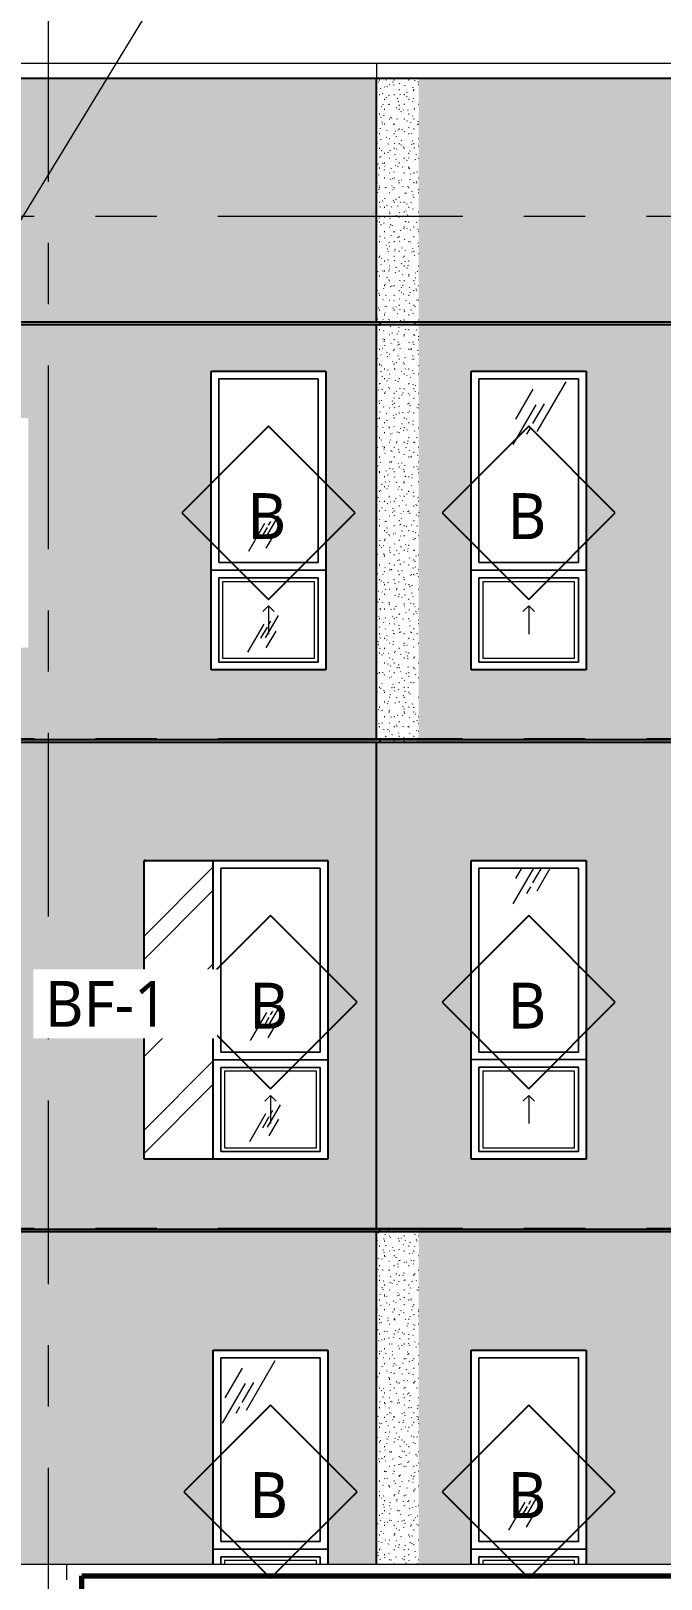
# Model space of a CAD drawing. Header units: inches. Extents: x 6 to 15224, y -733 to 6300.
# Drawn here: x 1717.6 to 1882.3, y 5640.9 to 6045.4 of the extents above; entities that cross this region are included whole.
import ezdxf

# ---------------------------------------------------------------- set-up
doc = ezdxf.new("R2010")
doc.units = ezdxf.units.IN
doc.header["$MEASUREMENT"] = 0
for name, pattern in [('Center 1_2_', [112, 64, -16, 16, -16]), ('Center 3_8_', [96, 48, -16, 16, -16]), ('Hidden 3_16_', [36, 24, -12])]:
    doc.linetypes.add(name, pattern=pattern)
for name, color, linetype, lineweight in [('A-DETL', 90, 'Continuous', 13), ('A-FLOR-LEVL', 51, 'Continuous', 13), ('A-GLAZ', 151, 'Continuous', 25), ('A-GLAZ-IDEN', 152, 'Continuous', 25), ('A-GLAZ-SILL', 1, 'Continuous', 18), ('A-WALL', 113, 'Continuous', 25), ('A-WALL-PATT', 111, 'Continuous', 25), ('G-ANNO-TEXT', 231, 'Continuous', 13), ('S-GRID', 1, 'Continuous', 13)]:
    doc.layers.add(name, color=color, linetype=linetype, lineweight=lineweight)
doc.styles.add('Open Sans_5', font='OpenSans-Regular.ttf', dxfattribs={"height": 12})
pattern_1 = [(0, (3669.6447, 0), (5.12, 1.28), [0.16896, -3.671, 0.16896, -3.671, -20.48]), (0, (3669.6447, 0), (5.12, 1.28), [-7.68, 0.16896, -7.511, 0.16896, -3.671, -8.96]), (0, (3669.6447, 0), (5.12, 1.28), [-19.2, 0.16896, -2.391, 0.16896, -6.231]), (120, (3671.5647, 0.64), (-3.66851252, 3.79405007), [0.16896, -3.671, 0.16896, -3.671, -20.48]), (120, (3671.5647, 0.64), (-3.66851252, 3.79405007), [-7.68, 0.16896, -7.511, 0.16896, -3.671, -8.96]), (120, (3671.5647, 0.64), (-3.66851252, 3.79405007), [-19.2, 0.16896, -2.391, 0.16896, -6.231]), (240, (3672.2047, 3.2), (-1.45148748, -5.07405007), [0.16896, -3.671, 0.16896, -3.671, -20.48]), (240, (3672.2047, 3.2), (-1.45148748, -5.07405007), [-7.68, 0.16896, -7.511, 0.16896, -3.671, -8.96]), (240, (3672.2047, 3.2), (-1.45148748, -5.07405007), [-19.2, 0.16896, -2.391, 0.16896, -6.231])]

# ---------------------------------------------------------------- blocks, each defined once
blk = doc.blocks.new('1-2 WD Adaptive - 2_-6_x6_-6_-12420696-WEST ELEVATION')
at = {"layer": 'A-GLAZ', "lineweight": 13}
h = blk.add_hatch(dxfattribs=at)
h.set_pattern_fill('FP_87', color=256, style=0, pattern_type=2)
h.set_pattern_definition([(59.808, (-3416.003, 5688.556), (144.0017, 239.99866), [9, -754.581]), (59.808, (-3416.737, 5681.943), (144.0017, 239.99866), [12, -751.581]), (59.808, (-3411.552, 5687.373), (144.0017, 239.99866), [6, -757.581]), (59.808, (-3413.141, 5684.594), (144.0017, 239.99866), [2, -761.581]), (59.808, (-3410.446, 5685.348), (144.0017, 239.99866), [15, -748.581]), (59.808, (-3385.028, 5655.154), (144.0017, 239.99866), [5.063, -758.519]), (59.808, (-3385.469, 5657.418), (144.0017, 239.99866), [6.75, -756.831]), (59.808, (-3386.678, 5657.275), (144.0017, 239.99866), [3.375, -760.206]), (59.808, (-3384.647, 5660.779), (144.0017, 239.99866), [1.125, -762.456]), (59.808, (-3389.861, 5654.047), (144.0017, 239.99866), [8.437, -755.144])])
h.paths.add_polyline_path([(-3410.5, 5650.75), (-3410.5, 5698.75), (-3436.5, 5698.75), (-3436.5, 5650.75), (-3416.23, 5650.75)])
at = {"layer": 'A-GLAZ-SILL', "lineweight": 13}
h = blk.add_hatch(dxfattribs=at)
h.set_pattern_fill('FP_86', color=256, style=0, pattern_type=2)
h.set_pattern_definition([(59.808, (-3416.003, 5662.556), (144.0017, 239.99866), [9, -754.581]), (59.808, (-3416.737, 5655.943), (144.0017, 239.99866), [12, -751.581]), (59.808, (-3411.552, 5661.373), (144.0017, 239.99866), [6, -757.581]), (59.808, (-3413.141, 5658.594), (144.0017, 239.99866), [2, -761.581]), (59.808, (-3410.446, 5659.348), (144.0017, 239.99866), [15, -748.581]), (59.808, (-3385.028, 5629.154), (144.0017, 239.99866), [5.063, -758.519]), (59.808, (-3385.469, 5631.418), (144.0017, 239.99866), [6.75, -756.831]), (59.808, (-3386.678, 5631.275), (144.0017, 239.99866), [3.375, -760.206]), (59.808, (-3384.647, 5634.779), (144.0017, 239.99866), [1.125, -762.456]), (59.808, (-3389.861, 5628.047), (144.0017, 239.99866), [8.438, -755.144])])
h.paths.add_polyline_path([(-3412.5, 5644.75), (-3411.5, 5644.75), (-3411.5, 5645.75), (-3435.5, 5645.75), (-3435.5, 5644.75), (-3426.89, 5644.75)])
at = {"layer": 'A-GLAZ', "lineweight": 13}
for p, q in [((-3438.5, 5700.75), (-3408.5, 5700.75)), ((-3438.5, 5644.75), (-3438.5, 5700.75)), ((-3410.5, 5698.75), (-3436.5, 5698.75)), ((-3436.5, 5698.75), (-3436.5, 5650.75)), ((-3410.5, 5650.75), (-3410.5, 5698.75)), ((-3408.5, 5700.75), (-3408.5, 5644.75)), ((-3436.5, 5650.75), (-3410.5, 5650.75)), ((-3438.5, 5648.75), (-3408.5, 5648.75)), ((-3408.5, 5648.75), (-3438.5, 5648.75)), ((-3410.5, 5646.75), (-3436.5, 5646.75)), ((-3436.5, 5646.75), (-3436.5, 5644.75)), ((-3410.5, 5644.75), (-3410.5, 5646.75))]:
    blk.add_line(p, q, dxfattribs=at)
at = {"layer": 'A-GLAZ-SILL'}
for p, q in [((-3436.5, 5698.75), (-3410.5, 5698.75)), ((-3436.5, 5650.75), (-3436.5, 5698.75)), ((-3410.5, 5698.75), (-3436.5, 5698.75)), ((-3436.5, 5698.75), (-3436.5, 5650.75)), ((-3410.5, 5698.75), (-3410.5, 5650.75)), ((-3410.5, 5650.75), (-3410.5, 5698.75)), ((-3410.5, 5650.75), (-3436.5, 5650.75)), ((-3436.5, 5650.75), (-3410.5, 5650.75)), ((-3436.5, 5646.75), (-3410.5, 5646.75)), ((-3436.5, 5644.75), (-3436.5, 5646.75)), ((-3410.5, 5646.75), (-3436.5, 5646.75)), ((-3436.5, 5646.75), (-3436.5, 5644.75)), ((-3410.5, 5646.75), (-3410.5, 5644.75)), ((-3410.5, 5644.75), (-3410.5, 5646.75)), ((-3411.5, 5645.75), (-3435.5, 5645.75)), ((-3435.5, 5645.75), (-3435.5, 5644.75)), ((-3411.5, 5644.75), (-3411.5, 5645.75))]:
    blk.add_line(p, q, dxfattribs=at)
blk = doc.blocks.new('1-2 WD Adaptive - 2_-6_x6_-6_-V19-WEST ELEVATION')
at = {"layer": 'A-GLAZ', "lineweight": 13}
h = blk.add_hatch(dxfattribs=at)
h.set_pattern_fill('FP_89', color=256, style=0, pattern_type=2)
h.set_pattern_definition([(59.808, (-3484.003, 5944.306), (144.0017, 239.99866), [9, -754.581]), (59.808, (-3484.737, 5937.693), (144.0017, 239.99866), [12, -751.581]), (59.808, (-3479.552, 5943.123), (144.0017, 239.99866), [6, -757.581]), (59.808, (-3481.141, 5940.344), (144.0017, 239.99866), [2, -761.581]), (59.808, (-3478.446, 5941.098), (144.0017, 239.99866), [15, -748.581]), (59.808, (-3453.028, 5910.904), (144.0017, 239.99866), [5.063, -758.519]), (59.808, (-3453.469, 5913.168), (144.0017, 239.99866), [6.75, -756.831]), (59.808, (-3454.678, 5913.025), (144.0017, 239.99866), [3.375, -760.206]), (59.808, (-3452.647, 5916.529), (144.0017, 239.99866), [1.125, -762.456]), (59.808, (-3457.861, 5909.797), (144.0017, 239.99866), [8.437, -755.144])])
h.paths.add_polyline_path([(-3478.5, 5906.5), (-3478.5, 5954.5), (-3504.5, 5954.5), (-3504.5, 5906.5), (-3493.86, 5906.5)])
at = {"layer": 'A-GLAZ-SILL', "lineweight": 13}
h = blk.add_hatch(dxfattribs=at)
h.set_pattern_fill('FP_88', color=256, style=0, pattern_type=2)
h.set_pattern_definition([(59.808, (-3484.003, 5918.306), (144.0017, 239.99866), [9, -754.581]), (59.808, (-3484.737, 5911.693), (144.0017, 239.99866), [12, -751.581]), (59.808, (-3479.552, 5917.123), (144.0017, 239.99866), [6, -757.581]), (59.808, (-3481.141, 5914.344), (144.0017, 239.99866), [2, -761.581]), (59.808, (-3478.446, 5915.098), (144.0017, 239.99866), [15, -748.581]), (59.808, (-3453.028, 5884.904), (144.0017, 239.99866), [5.063, -758.519]), (59.808, (-3453.469, 5887.168), (144.0017, 239.99866), [6.75, -756.831]), (59.808, (-3454.678, 5887.025), (144.0017, 239.99866), [3.375, -760.206]), (59.808, (-3452.647, 5890.529), (144.0017, 239.99866), [1.125, -762.456]), (59.808, (-3457.861, 5883.797), (144.0017, 239.99866), [8.438, -755.144])])
h.paths.add_polyline_path([(-3493.86, 5881.5), (-3479.5, 5881.5), (-3479.5, 5901.5), (-3503.5, 5901.5), (-3503.5, 5881.5)])
at = {"layer": 'A-GLAZ', "lineweight": 13}
for p, q in [((-3506.5, 5956.5), (-3476.5, 5956.5)), ((-3506.5, 5878.5), (-3506.5, 5956.5)), ((-3478.5, 5954.5), (-3504.5, 5954.5)), ((-3504.5, 5954.5), (-3504.5, 5906.5)), ((-3478.5, 5906.5), (-3478.5, 5954.5)), ((-3476.5, 5956.5), (-3476.5, 5878.5)), ((-3504.5, 5906.5), (-3478.5, 5906.5)), ((-3506.5, 5904.5), (-3476.5, 5904.5)), ((-3476.5, 5904.5), (-3506.5, 5904.5)), ((-3478.5, 5902.5), (-3504.5, 5902.5)), ((-3504.5, 5902.5), (-3504.5, 5880.5)), ((-3478.5, 5880.5), (-3478.5, 5902.5)), ((-3476.5, 5878.5), (-3506.5, 5878.5)), ((-3504.5, 5880.5), (-3478.5, 5880.5))]:
    blk.add_line(p, q, dxfattribs=at)
at = {"layer": 'A-GLAZ', "linetype": 'Hidden 3_16_', "lineweight": 13}
for q in [(-3493, 5893.67), (-3490, 5893.67), (-3491.5, 5887.83)]:
    blk.add_line((-3491.5, 5895.17), q, dxfattribs=at)
at = {"layer": 'A-GLAZ-SILL'}
for p, q in [((-3504.5, 5954.5), (-3478.5, 5954.5)), ((-3504.5, 5906.5), (-3504.5, 5954.5)), ((-3478.5, 5954.5), (-3504.5, 5954.5)), ((-3504.5, 5954.5), (-3504.5, 5906.5)), ((-3478.5, 5954.5), (-3478.5, 5906.5)), ((-3478.5, 5906.5), (-3478.5, 5954.5)), ((-3478.5, 5906.5), (-3504.5, 5906.5)), ((-3504.5, 5906.5), (-3478.5, 5906.5)), ((-3504.5, 5902.5), (-3478.5, 5902.5)), ((-3504.5, 5880.5), (-3504.5, 5902.5)), ((-3478.5, 5902.5), (-3504.5, 5902.5)), ((-3504.5, 5902.5), (-3504.5, 5880.5)), ((-3479.5, 5901.5), (-3503.5, 5901.5)), ((-3503.5, 5901.5), (-3503.5, 5881.5)), ((-3479.5, 5881.5), (-3479.5, 5901.5)), ((-3478.5, 5902.5), (-3478.5, 5880.5)), ((-3478.5, 5880.5), (-3478.5, 5902.5)), ((-3503.5, 5881.5), (-3479.5, 5881.5)), ((-3478.5, 5880.5), (-3504.5, 5880.5)), ((-3504.5, 5880.5), (-3478.5, 5880.5))]:
    blk.add_line(p, q, dxfattribs=at)
blk = doc.blocks.new('1-2 WD Adaptive-Recess-TS - 2_-6_x6_-6_ - 1_-6_ Recess L-12470910-WEST ELEVATION')
at = {"layer": 'A-GLAZ', "lineweight": 13}
h = blk.add_hatch(dxfattribs=at)
h.set_pattern_fill('FP_90', color=256, style=0, pattern_type=2)
h.set_pattern_definition([(45.176, (-1683.713, 0), (-12.74847, 12.51586), []), (45.176, (-1683.713, 19.2), (-12.74847, 12.51586), [])])
h.paths.add_polyline_path([(-3506, 5750.62), (-3506, 5828.62), (-3524, 5828.62), (-3524, 5750.62), (-3523.72, 5750.62)])
h = blk.add_hatch(dxfattribs=at)
h.set_pattern_fill('FP_92', color=256, style=0, pattern_type=2)
h.set_pattern_definition([(59.808, (-3483.503, 5816.431), (144.0017, 239.99866), [9, -754.581]), (59.808, (-3484.237, 5809.818), (144.0017, 239.99866), [12, -751.581]), (59.808, (-3479.052, 5815.248), (144.0017, 239.99866), [6, -757.581]), (59.808, (-3480.641, 5812.469), (144.0017, 239.99866), [2, -761.581]), (59.808, (-3477.946, 5813.223), (144.0017, 239.99866), [15, -748.581]), (59.808, (-3452.528, 5783.029), (144.0017, 239.99866), [5.063, -758.519]), (59.808, (-3452.969, 5785.293), (144.0017, 239.99866), [6.75, -756.831]), (59.808, (-3454.178, 5785.15), (144.0017, 239.99866), [3.375, -760.206]), (59.808, (-3452.147, 5788.654), (144.0017, 239.99866), [1.125, -762.456]), (59.808, (-3457.361, 5781.922), (144.0017, 239.99866), [8.437, -755.144])])
h.paths.add_polyline_path([(-3493.86, 5778.62), (-3478, 5778.62), (-3478, 5826.62), (-3504, 5826.62), (-3504, 5778.62)])
at = {"layer": 'A-GLAZ-SILL', "lineweight": 13}
h = blk.add_hatch(dxfattribs=at)
h.set_pattern_fill('FP_91', color=256, style=0, pattern_type=2)
h.set_pattern_definition([(59.808, (-3483.503, 5790.431), (144.0017, 239.99866), [9, -754.581]), (59.808, (-3484.237, 5783.818), (144.0017, 239.99866), [12, -751.581]), (59.808, (-3479.052, 5789.248), (144.0017, 239.99866), [6, -757.581]), (59.808, (-3480.641, 5786.469), (144.0017, 239.99866), [2, -761.581]), (59.808, (-3477.946, 5787.223), (144.0017, 239.99866), [15, -748.581]), (59.808, (-3452.528, 5757.029), (144.0017, 239.99866), [5.062, -758.519]), (59.808, (-3452.969, 5759.293), (144.0017, 239.99866), [6.75, -756.831]), (59.808, (-3454.178, 5759.15), (144.0017, 239.99866), [3.375, -760.206]), (59.808, (-3452.147, 5762.654), (144.0017, 239.99866), [1.125, -762.456]), (59.808, (-3457.361, 5755.922), (144.0017, 239.99866), [8.438, -755.144])])
h.paths.add_polyline_path([(-3483, 5753.62), (-3479, 5753.62), (-3479, 5773.62), (-3503, 5773.62), (-3503, 5753.62), (-3493.86, 5753.62)])
at = {"layer": 'A-GLAZ'}
for p, q in [((-3524, 5750.62), (-3524, 5828.62)), ((-3523.72, 5828.62), (-3524, 5828.62)), ((-3506, 5750.62), (-3506, 5828.62)), ((-3523.72, 5750.62), (-3524, 5750.62))]:
    blk.add_line(p, q, dxfattribs=at)
at = {"layer": 'A-GLAZ', "lineweight": 13}
for p, q in [((-3523.72, 5828.62), (-3476, 5828.62)), ((-3476, 5828.62), (-3476, 5750.62)), ((-3478, 5826.62), (-3504, 5826.62)), ((-3504, 5826.62), (-3504, 5778.62)), ((-3478, 5778.62), (-3478, 5826.62)), ((-3506, 5776.62), (-3476, 5776.62)), ((-3476, 5776.62), (-3506, 5776.62)), ((-3504, 5778.62), (-3478, 5778.62)), ((-3478, 5774.62), (-3504, 5774.62)), ((-3504, 5774.62), (-3504, 5752.62)), ((-3478, 5752.62), (-3478, 5774.62)), ((-3504, 5752.62), (-3478, 5752.62)), ((-3476, 5750.62), (-3523.72, 5750.62))]:
    blk.add_line(p, q, dxfattribs=at)
at = {"layer": 'A-GLAZ', "linetype": 'Hidden 3_16_', "lineweight": 13}
for q in [(-3492.5, 5765.79), (-3489.5, 5765.79), (-3491, 5759.96)]:
    blk.add_line((-3491, 5767.29), q, dxfattribs=at)
at = {"layer": 'A-GLAZ-SILL'}
for p, q in [((-3504, 5826.62), (-3478, 5826.62)), ((-3504, 5778.62), (-3504, 5826.62)), ((-3478, 5826.62), (-3504, 5826.62)), ((-3504, 5826.62), (-3504, 5778.62)), ((-3478, 5826.62), (-3478, 5778.62)), ((-3478, 5778.62), (-3478, 5826.62)), ((-3478, 5778.62), (-3504, 5778.62)), ((-3504, 5778.62), (-3478, 5778.62)), ((-3504, 5774.62), (-3478, 5774.62)), ((-3504, 5752.62), (-3504, 5774.62)), ((-3478, 5774.62), (-3504, 5774.62)), ((-3504, 5774.62), (-3504, 5752.62)), ((-3479, 5773.62), (-3503, 5773.62)), ((-3503, 5773.62), (-3503, 5753.62)), ((-3479, 5753.62), (-3479, 5773.62)), ((-3478, 5774.62), (-3478, 5752.62)), ((-3478, 5752.62), (-3478, 5774.62)), ((-3478, 5752.62), (-3504, 5752.62)), ((-3504, 5752.62), (-3478, 5752.62)), ((-3503, 5753.62), (-3479, 5753.62))]:
    blk.add_line(p, q, dxfattribs=at)
blk = doc.blocks.new('TAG Window-AM - Standard-51685-WEST ELEVATION')
at = {"layer": 'A-GLAZ-IDEN'}
for p, q in [((-3095.5, 5558.5), (-3118.13, 5535.88)), ((-3072.87, 5535.88), (-3095.5, 5558.5)), ((-3118.13, 5535.88), (-3095.5, 5513.25)), ((-3095.5, 5513.25), (-3072.87, 5535.88))]:
    blk.add_line(p, q, dxfattribs=at)

msp = doc.modelspace()

# ---------------------------------------------------------------- hatches: boundary and pattern name
at = {"layer": 'A-WALL-PATT', "lineweight": 13}
h = msp.add_hatch(dxfattribs=at)
h.set_pattern_fill('FP_17', color=256, style=0, pattern_type=2)
h.set_pattern_definition(pattern_1)
h.paths.add_polyline_path([(1509.42479127, 5969.375), (1807.85916239, 5969.375), (1807.85916239, 6033), (1445.85916239, 6033), (1445.85916239, 5969.375)])
h = msp.add_hatch(dxfattribs=at)
h.set_pattern_fill('FP_17', color=256, style=0, pattern_type=2)
h.set_pattern_definition(pattern_1)
h.paths.add_polyline_path([(1807.85916239, 5969.375), (1818.92166239, 5969.375), (1818.92166239, 6033), (1807.85916239, 6033), (1807.85916239, 5972.83377351)])
h = msp.add_hatch(dxfattribs=at)
h.set_pattern_fill('FP_17', color=256, style=0, pattern_type=2)
h.set_pattern_definition(pattern_1)
h.paths.add_polyline_path([(2045.1981246, 5969.375), (2114.48416239, 5969.375), (2114.48416239, 6033), (1818.92166239, 6033), (1818.92166239, 5969.375), (1978.22645793, 5969.375)])
h = msp.add_hatch(dxfattribs=at)
h.set_pattern_fill('FP_17', color=256, style=0, pattern_type=2)
h.set_pattern_definition(pattern_1)
h.paths.add_polyline_path([(1576.39645793, 5860.25), (1807.85916239, 5860.25), (1807.85916239, 5968.625), (1445.85916239, 5968.625), (1445.85916239, 5860.25), (1548.67166239, 5860.25)])
h.paths.add_polyline_path([(1509.42479127, 5878.5), (1488.67166239, 5878.5), (1488.67166239, 5956.5), (1548.67166239, 5956.5), (1548.67166239, 5878.5), (1518.67166239, 5878.5)])
h.paths.add_polyline_path([(1764.67166239, 5878.5), (1764.67166239, 5956.5), (1794.67166239, 5956.5), (1794.67166239, 5878.5), (1777.31145793, 5878.5)])
h.paths.add_polyline_path([(1716.85916239, 5884.25), (1596.85916239, 5884.25), (1596.85916239, 5944.25), (1716.85916239, 5944.25), (1716.85916239, 5921.13927351)])
h = msp.add_hatch(dxfattribs=at)
h.set_pattern_fill('FP_17', color=256, style=0, pattern_type=2)
h.set_pattern_definition(pattern_1)
h.paths.add_polyline_path([(1446.85916239, 5968.625), (1808.85916239, 5968.625), (1808.85916239, 5969.375), (1446.85916239, 5969.375)])
h = msp.add_hatch(dxfattribs=at)
h.set_pattern_fill('FP_17', color=256, style=0, pattern_type=2)
h.set_pattern_definition(pattern_1)
h.paths.add_polyline_path([(1812.17166239, 5860.25), (1818.92166239, 5860.25), (1818.92166239, 5968.625), (1807.85916239, 5968.625), (1807.85916239, 5860.25), (1812.12001569, 5860.25)])
h = msp.add_hatch(dxfattribs=at)
h.set_pattern_fill('FP_17', color=256, style=0, pattern_type=2)
h.set_pattern_definition(pattern_1)
h.paths.add_polyline_path([(1818.92166239, 5968.625), (1818.92166239, 5969.375), (1808.85916239, 5969.375), (1808.85916239, 5968.625), (1814.73512988, 5968.625)])
h = msp.add_hatch(dxfattribs=at)
h.set_pattern_fill('FP_17', color=256, style=0, pattern_type=2)
h.set_pattern_definition(pattern_1)
h.paths.add_polyline_path([(2113.48416239, 5968.625), (2113.48416239, 5969.375), (1818.92166239, 5969.375), (1818.92166239, 5968.625), (2112.16979127, 5968.625)])
h = msp.add_hatch(dxfattribs=at)
h.set_pattern_fill('FP_17', color=256, style=0, pattern_type=2)
h.set_pattern_definition(pattern_1)
h.paths.add_polyline_path([(1911.25479127, 5860.25), (2114.48416239, 5860.25), (2114.48416239, 5968.625), (1818.92166239, 5968.625), (1818.92166239, 5860.25), (1844.2831246, 5860.25)])
h.paths.add_polyline_path([(1862.67166239, 5878.5), (1832.67166239, 5878.5), (1832.67166239, 5956.5), (1862.67166239, 5956.5), (1862.67166239, 5921.13927351)])
h.paths.add_polyline_path([(1911.25479127, 5878.5), (1910.67166239, 5878.5), (1910.67166239, 5956.5), (1988.67166239, 5956.5), (1988.67166239, 5878.5), (1978.22645793, 5878.5)])
h.paths.add_polyline_path([(2072.38961722, 5878.5), (2006.67166239, 5878.5), (2006.67166239, 5956.5), (2072.67166239, 5956.5), (2072.67166239, 5878.5)])
h = msp.add_hatch(dxfattribs=at)
h.set_pattern_fill('FP_17', color=256, style=0, pattern_type=2)
h.set_pattern_definition(pattern_1)
h.paths.add_polyline_path([(1643.3681246, 5732.375), (1807.85916239, 5732.375), (1807.85916239, 5859.5), (1445.85916239, 5859.5), (1445.85916239, 5732.375), (1632.17166239, 5732.375)])
h.paths.add_polyline_path([(1795.17166239, 5750.625), (1747.17166239, 5750.625), (1747.17166239, 5828.625), (1795.17166239, 5828.625), (1795.17166239, 5783.28727351)])
h.paths.add_polyline_path([(1555.17166239, 5750.625), (1495.17166239, 5750.625), (1495.17166239, 5828.625), (1555.17166239, 5828.625), (1555.17166239, 5783.28727351)])
h.paths.add_polyline_path([(1608.92166239, 5841.875), (1607.42166239, 5841.875), (1607.42166239, 5851.375), (1632.92166239, 5851.375), (1632.92166239, 5841.875), (1631.42166239, 5841.875)])
h = msp.add_hatch(dxfattribs=at)
h.set_pattern_fill('FP_17', color=256, style=0, pattern_type=2)
h.set_pattern_definition(pattern_1)
h.paths.add_polyline_path([(1446.85916239, 5859.5), (1807.85916239, 5859.5), (1807.85916239, 5860.25), (1446.85916239, 5860.25), (1446.85916239, 5859.68405993)])
h = msp.add_hatch(dxfattribs=at)
h.set_pattern_fill('FP_17', color=256, style=0, pattern_type=2)
h.set_pattern_definition(pattern_1)
h.paths.add_polyline_path([(1807.85916239, 5859.5), (1808.85916239, 5859.55051583), (1808.85916239, 5860.25), (1807.85916239, 5860.25)])
h = msp.add_hatch(dxfattribs=at)
h.set_pattern_fill('FP_17', color=256, style=0, pattern_type=2)
h.set_pattern_definition(pattern_1)
h.paths.add_polyline_path([(1815.65968634, 5732.375), (1818.92166239, 5732.375), (1818.92166239, 5859.5), (1807.85916239, 5859.5), (1807.85916239, 5732.375), (1812.25250072, 5732.375)])
h = msp.add_hatch(dxfattribs=at)
h.set_pattern_fill('FP_17', color=256, style=0, pattern_type=2)
h.set_pattern_definition(pattern_1)
h.paths.add_polyline_path([(1812.49501569, 5859.5), (1818.92166239, 5859.5), (1818.92166239, 5860.25), (1808.85916239, 5860.25), (1808.85916239, 5859.5), (1812.17166239, 5859.5)])
h = msp.add_hatch(dxfattribs=at)
h.set_pattern_fill('FP_17', color=256, style=0, pattern_type=2)
h.set_pattern_definition(pattern_1)
h.paths.add_polyline_path([(1978.22645793, 5859.5), (2113.48416239, 5859.5), (2113.48416239, 5860.25), (1818.92166239, 5860.25), (1818.92166239, 5859.5), (1911.25479127, 5859.5)])
h = msp.add_hatch(dxfattribs=at)
h.set_pattern_fill('FP_17', color=256, style=0, pattern_type=2)
h.set_pattern_definition(pattern_1)
h.paths.add_polyline_path([(1978.22645793, 5732.375), (2114.48416239, 5732.375), (2114.48416239, 5859.5), (1818.92166239, 5859.5), (1818.92166239, 5732.375), (1911.25479127, 5732.375)])
h.paths.add_polyline_path([(1886.67166239, 5750.625), (1886.67166239, 5828.625), (1964.67166239, 5828.625), (1964.67166239, 5750.625), (1911.25479127, 5750.625)])
h.paths.add_polyline_path([(1844.2831246, 5750.625), (1832.67166239, 5750.625), (1832.67166239, 5828.625), (1862.67166239, 5828.625), (1862.67166239, 5750.625)])
h.paths.add_polyline_path([(2030.67166239, 5750.625), (2030.67166239, 5828.625), (2096.67166239, 5828.625), (2096.67166239, 5750.625), (2045.1981246, 5750.625)])
h = msp.add_hatch(dxfattribs=at)
h.set_pattern_fill('FP_17', color=256, style=0, pattern_type=2)
h.set_pattern_definition(pattern_1)
h.paths.add_polyline_path([(1445.85916239, 5644.75), (1489.17166239, 5644.75), (1489.17166239, 5700.75), (1549.17166239, 5700.75), (1549.17166239, 5644.75), (1765.17166239, 5644.75), (1765.17166239, 5700.75), (1795.17166239, 5700.75), (1795.17166239, 5644.75), (1807.85916239, 5644.75), (1807.85916239, 5731.625), (1445.85916239, 5731.625), (1445.85916239, 5645.43527351)])
h.paths.add_polyline_path([(1631.42166239, 5714), (1607.42166239, 5714), (1607.42166239, 5723.5), (1632.92166239, 5723.5), (1632.92166239, 5714), (1631.49503196, 5714)])
h = msp.add_hatch(dxfattribs=at)
h.set_pattern_fill('FP_17', color=256, style=0, pattern_type=2)
h.set_pattern_definition(pattern_1)
h.paths.add_polyline_path([(1446.85916239, 5731.625), (1807.85916239, 5731.625), (1807.85916239, 5732.375), (1446.85916239, 5732.375), (1446.85916239, 5731.80905993)])
h = msp.add_hatch(dxfattribs=at)
h.set_pattern_fill('FP_17', color=256, style=0, pattern_type=2)
h.set_pattern_definition(pattern_1)
h.paths.add_polyline_path([(1810.79729127, 5644.75), (1818.92166239, 5644.75), (1818.92166239, 5731.625), (1807.85916239, 5731.625), (1807.85916239, 5644.75)])
h = msp.add_hatch(dxfattribs=at)
h.set_pattern_fill('FP_17', color=256, style=0, pattern_type=2)
h.set_pattern_definition(pattern_1)
h.paths.add_polyline_path([(1818.92166239, 5731.625), (1818.92166239, 5732.375), (1808.85916239, 5732.375), (1808.85916239, 5731.625), (1812.93193636, 5731.625)])
h = msp.add_hatch(dxfattribs=at)
h.set_pattern_fill('FP_17', color=256, style=0, pattern_type=2)
h.set_pattern_definition(pattern_1)
h.paths.add_polyline_path([(1988.67166239, 5731.625), (2113.48416239, 5731.625), (2113.48416239, 5732.375), (1818.92166239, 5732.375), (1818.92166239, 5731.625), (1978.22645793, 5731.625)])
h = msp.add_hatch(dxfattribs=at)
h.set_pattern_fill('FP_17', color=256, style=0, pattern_type=2)
h.set_pattern_definition(pattern_1)
h.paths.add_polyline_path([(1993.74858547, 5644.75), (2006.67166239, 5644.75), (2006.67166239, 5700.75), (2072.67166239, 5700.75), (2072.67166239, 5644.75), (2103.42166239, 5644.75), (2103.42166239, 5731.625), (1818.92166239, 5731.625), (1818.92166239, 5644.75), (1832.67166239, 5644.75), (1832.67166239, 5700.75), (1862.67166239, 5700.75), (1862.67166239, 5644.75), (1910.67166239, 5644.75), (1910.67166239, 5700.75), (1988.67166239, 5700.75), (1988.67166239, 5644.75)])

# ---------------------------------------------------------------- linework, layer by layer
at = {"layer": 'A-DETL', "lineweight": 70}
for p, q in [((1730.85916239, 5109), (1730.85916239, 5641.75)), ((1730.85916239, 5641.75), (3543.26541239, 5641.75))]:
    msp.add_line(p, q, dxfattribs=at)
at = {"layer": 'A-FLOR-LEVL', "linetype": 'Center 1_2_'}
for p, q in [((1318.4277019, 5997), (5455.71284829, 5997)), ((1318.4277019, 5860.5), (5455.71284829, 5860.5)), ((1318.4277019, 5732.625), (5455.71284829, 5732.625))]:
    msp.add_line(p, q, dxfattribs=at)
at = {"layer": 'A-WALL', "lineweight": 18}
for p, q in [((1445.85916239, 6037), (2114.48416239, 6037)), ((1807.85916239, 6037), (1807.85916239, 6033)), ((3543.26541239, 5644.75), (1445.85916239, 5644.75)), ((1726.85916239, 5644.75), (1726.85916239, 5640.75))]:
    msp.add_line(p, q, dxfattribs=at)
at = {"layer": 'A-WALL'}
for p, q in [((2114.48416239, 6033), (1445.85916239, 6033)), ((1807.85916239, 5969.375), (1807.85916239, 6033)), ((1445.85916239, 5969.375), (2114.48416239, 5969.375)), ((2114.48416239, 5968.625), (1445.85916239, 5968.625)), ((1807.85916239, 5860.25), (1807.85916239, 5968.625)), ((1808.85916239, 5968.625), (1808.85916239, 5969.375)), ((1764.67166239, 5878.5), (1764.67166239, 5956.5)), ((1764.67166239, 5956.5), (1794.67166239, 5956.5)), ((1794.67166239, 5956.5), (1794.67166239, 5878.5)), ((1832.67166239, 5878.5), (1832.67166239, 5956.5)), ((1832.67166239, 5956.5), (1862.67166239, 5956.5)), ((1862.67166239, 5956.5), (1862.67166239, 5878.5)), ((1794.67166239, 5878.5), (1764.67166239, 5878.5)), ((1862.67166239, 5878.5), (1832.67166239, 5878.5)), ((1445.85916239, 5860.25), (2114.48416239, 5860.25)), ((2114.48416239, 5859.5), (1445.85916239, 5859.5)), ((1807.85916239, 5732.375), (1807.85916239, 5859.5)), ((1808.85916239, 5859.5), (1808.85916239, 5860.25)), ((1747.45370757, 5828.625), (1795.17166239, 5828.625)), ((1795.17166239, 5828.625), (1795.17166239, 5750.625)), ((1832.67166239, 5750.625), (1832.67166239, 5828.625)), ((1832.67166239, 5828.625), (1862.67166239, 5828.625)), ((1862.67166239, 5828.625), (1862.67166239, 5750.625)), ((1795.17166239, 5750.625), (1747.45370757, 5750.625)), ((1862.67166239, 5750.625), (1832.67166239, 5750.625)), ((1445.85916239, 5732.375), (2114.48416239, 5732.375)), ((2114.48416239, 5731.625), (1445.85916239, 5731.625)), ((1807.85916239, 5644.75), (1807.85916239, 5731.625)), ((1808.85916239, 5731.625), (1808.85916239, 5732.375)), ((1765.17166239, 5644.75), (1765.17166239, 5700.75)), ((1765.17166239, 5700.75), (1795.17166239, 5700.75)), ((1795.17166239, 5700.75), (1795.17166239, 5644.75)), ((1832.67166239, 5644.75), (1832.67166239, 5700.75)), ((1832.67166239, 5700.75), (1862.67166239, 5700.75)), ((1862.67166239, 5700.75), (1862.67166239, 5644.75))]:
    msp.add_line(p, q, dxfattribs=at)
at = {"layer": 'G-ANNO-TEXT', "color": 7}
msp.add_line((1667.5505087, 5918.34956274), (1782.13738386, 6106.29449605), dxfattribs=at)
at = {"layer": 'S-GRID', "linetype": 'Center 3_8_'}
msp.add_line((1722.17166239, 4950), (1722.17166239, 6251.21253225), dxfattribs=at)

# ---------------------------------------------------------------- block references
at = {"layer": 'A-GLAZ'}
for name, p in [('1-2 WD Adaptive - 2_-6_x6_-6_-V19-WEST ELEVATION', (5271.17166239, 0)), ('1-2 WD Adaptive - 2_-6_x6_-6_-V19-WEST ELEVATION', (5339.17166239, 0)), ('1-2 WD Adaptive-Recess-TS - 2_-6_x6_-6_ - 1_-6_ Recess L-12470910-WEST ELEVATION', (5271.17166239, 0)), ('1-2 WD Adaptive - 2_-6_x6_-6_-V19-WEST ELEVATION', (5339.17166239, -127.875)), ('1-2 WD Adaptive - 2_-6_x6_-6_-12420696-WEST ELEVATION', (5203.67166239, 0)), ('1-2 WD Adaptive - 2_-6_x6_-6_-12420696-WEST ELEVATION', (5271.17166239, 0))]:
    msp.add_blockref(name, p, dxfattribs=at)
at = {"layer": 'A-GLAZ-IDEN'}
for p in [(4875.17166239, 383.625), (4943.17166239, 383.625), (4875.67166239, 255.75), (4943.17166239, 255.75), (4875.67166239, 127.875), (4943.17166239, 127.875)]:
    msp.add_blockref('TAG Window-AM - Standard-51685-WEST ELEVATION', p, dxfattribs=at)

# ---------------------------------------------------------------- texts
at = {"layer": 'A-GLAZ-IDEN', "lineweight": 13, "char_height": 12, "width": 13.332, "attachment_point": 1, "style": 'Open Sans_5'}
for insert in [(1774.12942573, 5924.63131631), (1842.12942573, 5924.63131631), (1774.62942573, 5796.75631631), (1842.12942573, 5796.75631631), (1774.62942573, 5668.88131631), (1842.12942573, 5668.88131631)]:
    msp.add_mtext('B', dxfattribs=dict(at, insert=insert))

# ---------------------------------------------------------------- next in the draw order: texts
at = {"layer": 'G-ANNO-TEXT', "color": 7, "insert": (1721.17171877, 5797.21745412), "char_height": 12, "width": 42.016, "attachment_point": 1, "style": 'Open Sans_5', "bg_fill": 3, "box_fill_scale": 1.25, "bg_fill_color": 256, "bg_fill_true_color": 13158600, "bg_fill_transparency": 0}
msp.add_mtext('BF-1', dxfattribs=at)

doc.saveas('drawing.dxf')
